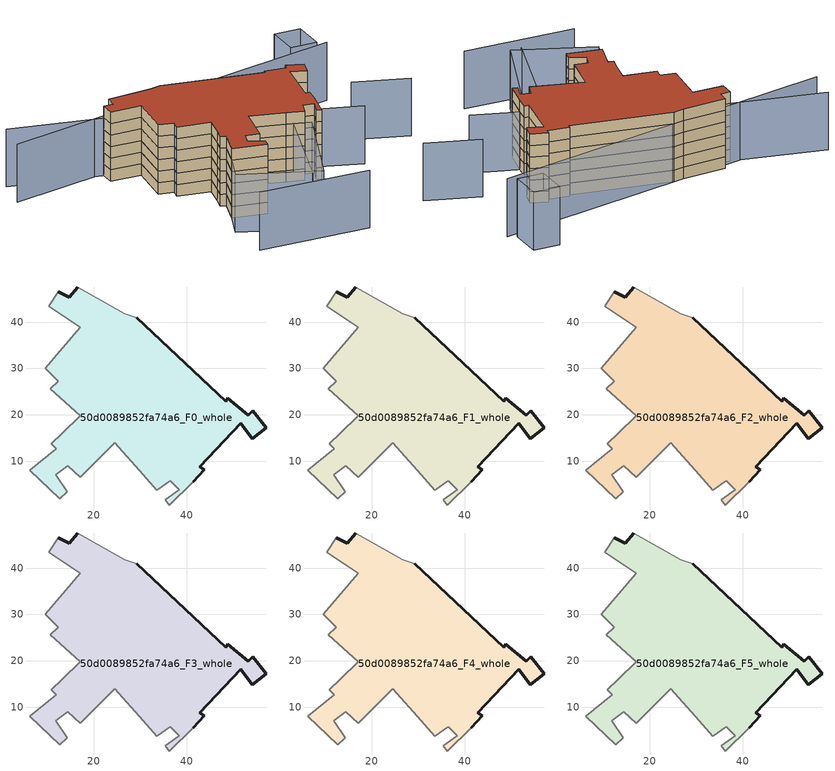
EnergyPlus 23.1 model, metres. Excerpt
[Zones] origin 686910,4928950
50d0089852fa74a6_F0_whole
 floor ground (EU_floor_Construction): 48.87,23.6 53.25,19.92 54.2,20.91 57.11,17.28 54.13,14.85 51.59,18.17 42.81,8.84 43.78,8.18 41.42,5.66 36.24,0.63 35.44,1.74 38.37,3.94 36.46,5.9 33.6,3.81 30.67,7.1 24.55,14.01 17.16,6.65 14.45,9.09 11.87,7.09 14.31,3.48 12.7,1.95 6.26,8.1 11.9,12.78 10.91,13.82 13.25,16.02 17.12,19.84 10.7,25.64 12.35,27.21 9.58,30.02 17.11,38.91 10.34,43.38 12.41,46.5 14.69,45.28 16.53,47.53 26.72,41.82 29.23,40.89 48.38,22.95 z0
 wall outside (EU_wall_Construction): 16.53,47.53 14.69,45.28 12.41,46.5 / 41.42,5.66 43.78,8.18 42.81,8.84 51.59,18.17 54.13,14.85 57.11,17.28 54.2,20.91 53.25,19.92 48.87,23.6 48.38,22.95 29.23,40.89 z0:3
 wall adiabatic (EU_wall_Construction): 29.23,40.89 26.72,41.82 16.53,47.53 / 12.41,46.5 10.34,43.38 17.11,38.91 9.58,30.02 12.35,27.21 10.7,25.64 17.12,19.84 13.25,16.02 10.91,13.82 11.9,12.78 6.26,8.1 12.7,1.95 14.31,3.48 11.87,7.09 14.45,9.09 17.16,6.65 24.55,14.01 30.67,7.1 33.6,3.81 36.46,5.9 38.37,3.94 35.44,1.74 36.24,0.63 41.42,5.66 z0:3
50d0089852fa74a6_F1_whole
 floor to 50d0089852fa74a6_F0_whole (EU_floor_Construction): 48.87,23.6 53.25,19.92 54.2,20.91 57.11,17.28 54.13,14.85 51.59,18.17 42.81,8.84 43.78,8.18 41.42,5.66 36.24,0.63 35.44,1.74 38.37,3.94 36.46,5.9 33.6,3.81 30.67,7.1 24.55,14.01 17.16,6.65 14.45,9.09 11.87,7.09 14.31,3.48 12.7,1.95 6.26,8.1 11.9,12.78 10.91,13.82 13.25,16.02 17.12,19.84 10.7,25.64 12.35,27.21 9.58,30.02 17.11,38.91 10.34,43.38 12.41,46.5 14.69,45.28 16.53,47.53 26.72,41.82 29.23,40.89 48.38,22.95 z3
 wall outside (EU_wall_Construction): 16.53,47.53 14.69,45.28 12.41,46.5 / 41.42,5.66 43.78,8.18 42.81,8.84 51.59,18.17 54.13,14.85 57.11,17.28 54.2,20.91 53.25,19.92 48.87,23.6 48.38,22.95 29.23,40.89 z3:6
 wall adiabatic (EU_wall_Construction): 29.23,40.89 26.72,41.82 16.53,47.53 / 12.41,46.5 10.34,43.38 17.11,38.91 9.58,30.02 12.35,27.21 10.7,25.64 17.12,19.84 13.25,16.02 10.91,13.82 11.9,12.78 6.26,8.1 12.7,1.95 14.31,3.48 11.87,7.09 14.45,9.09 17.16,6.65 24.55,14.01 30.67,7.1 33.6,3.81 36.46,5.9 38.37,3.94 35.44,1.74 36.24,0.63 41.42,5.66 z3:6
50d0089852fa74a6_F2_whole
 floor to 50d0089852fa74a6_F1_whole (EU_floor_Construction): 48.87,23.6 53.25,19.92 54.2,20.91 57.11,17.28 54.13,14.85 51.59,18.17 42.81,8.84 43.78,8.18 41.42,5.66 36.24,0.63 35.44,1.74 38.37,3.94 36.46,5.9 33.6,3.81 30.67,7.1 24.55,14.01 17.16,6.65 14.45,9.09 11.87,7.09 14.31,3.48 12.7,1.95 6.26,8.1 11.9,12.78 10.91,13.82 13.25,16.02 17.12,19.84 10.7,25.64 12.35,27.21 9.58,30.02 17.11,38.91 10.34,43.38 12.41,46.5 14.69,45.28 16.53,47.53 26.72,41.82 29.23,40.89 48.38,22.95 z6
 wall outside (EU_wall_Construction): 16.53,47.53 14.69,45.28 12.41,46.5 / 41.42,5.66 43.78,8.18 42.81,8.84 51.59,18.17 54.13,14.85 57.11,17.28 54.2,20.91 53.25,19.92 48.87,23.6 48.38,22.95 29.23,40.89 z6:9
 wall adiabatic (EU_wall_Construction): 29.23,40.89 26.72,41.82 16.53,47.53 / 12.41,46.5 10.34,43.38 17.11,38.91 9.58,30.02 12.35,27.21 10.7,25.64 17.12,19.84 13.25,16.02 10.91,13.82 11.9,12.78 6.26,8.1 12.7,1.95 14.31,3.48 11.87,7.09 14.45,9.09 17.16,6.65 24.55,14.01 30.67,7.1 33.6,3.81 36.46,5.9 38.37,3.94 35.44,1.74 36.24,0.63 41.42,5.66 z6:9
50d0089852fa74a6_F3_whole
 floor to 50d0089852fa74a6_F2_whole (EU_floor_Construction): 48.87,23.6 53.25,19.92 54.2,20.91 57.11,17.28 54.13,14.85 51.59,18.17 42.81,8.84 43.78,8.18 41.42,5.66 36.24,0.63 35.44,1.74 38.37,3.94 36.46,5.9 33.6,3.81 30.67,7.1 24.55,14.01 17.16,6.65 14.45,9.09 11.87,7.09 14.31,3.48 12.7,1.95 6.26,8.1 11.9,12.78 10.91,13.82 13.25,16.02 17.12,19.84 10.7,25.64 12.35,27.21 9.58,30.02 17.11,38.91 10.34,43.38 12.41,46.5 14.69,45.28 16.53,47.53 26.72,41.82 29.23,40.89 48.38,22.95 z9
 wall outside (EU_wall_Construction): 16.53,47.53 14.69,45.28 12.41,46.5 / 41.42,5.66 43.78,8.18 42.81,8.84 51.59,18.17 54.13,14.85 57.11,17.28 54.2,20.91 53.25,19.92 48.87,23.6 48.38,22.95 29.23,40.89 z9:12
 wall adiabatic (EU_wall_Construction): 29.23,40.89 26.72,41.82 16.53,47.53 / 12.41,46.5 10.34,43.38 17.11,38.91 9.58,30.02 12.35,27.21 10.7,25.64 17.12,19.84 13.25,16.02 10.91,13.82 11.9,12.78 6.26,8.1 12.7,1.95 14.31,3.48 11.87,7.09 14.45,9.09 17.16,6.65 24.55,14.01 30.67,7.1 33.6,3.81 36.46,5.9 38.37,3.94 35.44,1.74 36.24,0.63 41.42,5.66 z9:12
50d0089852fa74a6_F4_whole
 floor to 50d0089852fa74a6_F3_whole (EU_floor_Construction): 48.87,23.6 53.25,19.92 54.2,20.91 57.11,17.28 54.13,14.85 51.59,18.17 42.81,8.84 43.78,8.18 41.42,5.66 36.24,0.63 35.44,1.74 38.37,3.94 36.46,5.9 33.6,3.81 30.67,7.1 24.55,14.01 17.16,6.65 14.45,9.09 11.87,7.09 14.31,3.48 12.7,1.95 6.26,8.1 11.9,12.78 10.91,13.82 13.25,16.02 17.12,19.84 10.7,25.64 12.35,27.21 9.58,30.02 17.11,38.91 10.34,43.38 12.41,46.5 14.69,45.28 16.53,47.53 26.72,41.82 29.23,40.89 48.38,22.95 z12
 wall outside (EU_wall_Construction): 16.53,47.53 14.69,45.28 12.41,46.5 / 41.42,5.66 43.78,8.18 42.81,8.84 51.59,18.17 54.13,14.85 57.11,17.28 54.2,20.91 53.25,19.92 48.87,23.6 48.38,22.95 29.23,40.89 z12:15
 wall adiabatic (EU_wall_Construction): 29.23,40.89 26.72,41.82 16.53,47.53 / 12.41,46.5 10.34,43.38 17.11,38.91 9.58,30.02 12.35,27.21 10.7,25.64 17.12,19.84 13.25,16.02 10.91,13.82 11.9,12.78 6.26,8.1 12.7,1.95 14.31,3.48 11.87,7.09 14.45,9.09 17.16,6.65 24.55,14.01 30.67,7.1 33.6,3.81 36.46,5.9 38.37,3.94 35.44,1.74 36.24,0.63 41.42,5.66 z12:15
50d0089852fa74a6_F5_whole
 floor to 50d0089852fa74a6_F4_whole (EU_floor_Construction): 48.87,23.6 53.25,19.92 54.2,20.91 57.11,17.28 54.13,14.85 51.59,18.17 42.81,8.84 43.78,8.18 41.42,5.66 36.24,0.63 35.44,1.74 38.37,3.94 36.46,5.9 33.6,3.81 30.67,7.1 24.55,14.01 17.16,6.65 14.45,9.09 11.87,7.09 14.31,3.48 12.7,1.95 6.26,8.1 11.9,12.78 10.91,13.82 13.25,16.02 17.12,19.84 10.7,25.64 12.35,27.21 9.58,30.02 17.11,38.91 10.34,43.38 12.41,46.5 14.69,45.28 16.53,47.53 26.72,41.82 29.23,40.89 48.38,22.95 z15
 wall outside (EU_wall_Construction): 16.53,47.53 14.69,45.28 12.41,46.5 / 41.42,5.66 43.78,8.18 42.81,8.84 51.59,18.17 54.13,14.85 57.11,17.28 54.2,20.91 53.25,19.92 48.87,23.6 48.38,22.95 29.23,40.89 z15:18
 wall adiabatic (EU_wall_Construction): 29.23,40.89 26.72,41.82 16.53,47.53 / 12.41,46.5 10.34,43.38 17.11,38.91 9.58,30.02 12.35,27.21 10.7,25.64 17.12,19.84 13.25,16.02 10.91,13.82 11.9,12.78 6.26,8.1 12.7,1.95 14.31,3.48 11.87,7.09 14.45,9.09 17.16,6.65 24.55,14.01 30.67,7.1 33.6,3.81 36.46,5.9 38.37,3.94 35.44,1.74 36.24,0.63 41.42,5.66 z15:18
 roof outside (EU_roof_Construction): 54.13,14.85 57.11,17.28 54.2,20.91 53.25,19.92 48.87,23.6 48.38,22.95 29.23,40.89 26.72,41.82 16.53,47.53 14.69,45.28 12.41,46.5 10.34,43.38 17.11,38.91 9.58,30.02 12.35,27.21 10.7,25.64 17.12,19.84 13.25,16.02 10.91,13.82 11.9,12.78 6.26,8.1 12.7,1.95 14.31,3.48 11.87,7.09 14.45,9.09 17.16,6.65 24.55,14.01 30.67,7.1 33.6,3.81 36.46,5.9 38.37,3.94 35.44,1.74 36.24,0.63 41.42,5.66 43.78,8.18 42.81,8.84 51.59,18.17 z18
shading: -6.38,-6.84 17.55,-23.14 / 59.33,5.76 68.4,-5.35 / 9.26,-12.36 37.48,10.52 / 37.48,10.52 49.1,-3.81 / -4.63,63.46 29.01,29.98 / 29.01,29.98 6.75,7.61 / 76.33,22.15 -10.95,56.76 / 11.76,-13.83 -0.42,3.36 / -0.42,3.36 22.43,19.57 / 22.43,19.57 34.62,2.37 / 34.62,2.37 11.76,-13.83 / 79.92,31.5 75.17,24.25 / 75.17,24.25 69.42,28.01 / 69.42,28.01 74.17,35.27 / 74.17,35.27 79.92,31.5 z0:15
[Building]
EU S2 Campaign: North Axis=0; Terrain=City; Solar Distribution=FullExterior
[Site:Location]
Bologna: Latitude=44.5; Longitude=11.25; Time Zone=1; Elevation=37
[SizingPeriod:WeatherFileDays]
AnnualSizingPeriod: Begin Month=1; Begin Day of Month=1; End Month=12; End Day of Month=31; Day of Week for Start Day=Monday; Use Weather File Daylight Saving Period=No; Use Weather File Rain and Snow Indicators=No
[MATERIAL]
EU_InternalMass_Material: Roughness=MediumRough; Thickness=0.1; Conductivity=1; Density=1800; Specific Heat=900; Thermal Absorptance=0.9; Solar Absorptance=0.7; Visible Absorptance=0.7
[MATERIAL:NOMASS] Roughness=MediumRough; Thermal Absorptance=0.9; Solar Absorptance=0.7; Visible Absorptance=0.7
Name | Thermal Resistance
EU_wall_NoMass | 0.905828
EU_roof_NoMass | 0.37593
EU_floor_NoMass | 0.67114
[CONSTRUCTION]
EU_wall_Construction: EU_wall_NoMass
EU_roof_Construction: EU_roof_NoMass
EU_floor_Construction: EU_floor_NoMass
EU_InternalMass_Construction: EU_InternalMass_Material
[ZONE] Type=1; Multiplier=1; Ceiling Height=autocalculate; Volume=3338.18; Floor Area=autocalculate; Part of Total Floor Area=Yes
50d0089852fa74a6_F0_whole; 50d0089852fa74a6_F1_whole; 50d0089852fa74a6_F2_whole; 50d0089852fa74a6_F3_whole; 50d0089852fa74a6_F4_whole; 50d0089852fa74a6_F5_whole
[INTERNALMASS] Construction=EU_InternalMass_Construction; Surface Area=873.455
Name | Zone or ZoneList
50d0089852fa74a6_F0_whole_EU_InternalMass | 50d0089852fa74a6_F0_whole
50d0089852fa74a6_F1_whole_EU_InternalMass | 50d0089852fa74a6_F1_whole
50d0089852fa74a6_F2_whole_EU_InternalMass | 50d0089852fa74a6_F2_whole
50d0089852fa74a6_F3_whole_EU_InternalMass | 50d0089852fa74a6_F3_whole
50d0089852fa74a6_F4_whole_EU_InternalMass | 50d0089852fa74a6_F4_whole
50d0089852fa74a6_F5_whole_EU_InternalMass | 50d0089852fa74a6_F5_whole
[OTHEREQUIPMENT] Fuel Type=Electricity; Design Level Calculation Method=Watts/Area; Power per Zone Floor Area=1; Fraction Latent=0; Fraction Radiant=0; Fraction Lost=0; Carbon Dioxide Generation Rate=0; EndUse Subcategory=EU_Step8_InternalGains
Name | Zone or ZoneList or Space or SpaceList | Schedule
EU_Step8_InternalGain_50d0089852fa74a6_F0_whole_f000 | 50d0089852fa74a6_F0_whole | EU_Step8_GainSchedule_50d0089852fa74a6_F0_whole_f000
EU_Step8_InternalGain_50d0089852fa74a6_F1_whole_f000 | 50d0089852fa74a6_F1_whole | EU_Step8_GainSchedule_50d0089852fa74a6_F1_whole_f000
EU_Step8_InternalGain_50d0089852fa74a6_F2_whole_f000 | 50d0089852fa74a6_F2_whole | EU_Step8_GainSchedule_50d0089852fa74a6_F2_whole_f000
EU_Step8_InternalGain_50d0089852fa74a6_F3_whole_f000 | 50d0089852fa74a6_F3_whole | EU_Step8_GainSchedule_50d0089852fa74a6_F3_whole_f000
EU_Step8_InternalGain_50d0089852fa74a6_F4_whole_f000 | 50d0089852fa74a6_F4_whole | EU_Step8_GainSchedule_50d0089852fa74a6_F4_whole_f000
EU_Step8_InternalGain_50d0089852fa74a6_F5_whole_f000 | 50d0089852fa74a6_F5_whole | EU_Step8_GainSchedule_50d0089852fa74a6_F5_whole_f000
[ZONEVENTILATION:DESIGNFLOWRATE] Schedule=EU_AlwaysOn; Design Flow Rate Calculation Method=AirChanges/Hour; Air Changes per Hour=0.73129; Ventilation Type=Natural; Fan Pressure Rise=0; Fan Total Efficiency=1; Constant Term Coefficient=1; Temperature Term Coefficient=0; Velocity Term Coefficient=0; Velocity Squared Term Coefficient=0; Minimum Indoor Temperature=-100; Maximum Indoor Temperature=100; Delta Temperature=-100; Minimum Outdoor Temperature=-100; Maximum Outdoor Temperature=100; Maximum Wind Speed=40
Name | Zone or ZoneList or Space or SpaceList
EU_ConstantAir_50d0089852fa74a6_F0_whole | 50d0089852fa74a6_F0_whole
EU_ConstantAir_50d0089852fa74a6_F1_whole | 50d0089852fa74a6_F1_whole
EU_ConstantAir_50d0089852fa74a6_F2_whole | 50d0089852fa74a6_F2_whole
EU_ConstantAir_50d0089852fa74a6_F3_whole | 50d0089852fa74a6_F3_whole
EU_ConstantAir_50d0089852fa74a6_F4_whole | 50d0089852fa74a6_F4_whole
EU_ConstantAir_50d0089852fa74a6_F5_whole | 50d0089852fa74a6_F5_whole
[HVACTEMPLATE:THERMOSTAT] Constant Heating Setpoint=20; Constant Cooling Setpoint=50
EU_HeatOnly_50d0089852fa74a6_F0_whole; EU_HeatOnly_50d0089852fa74a6_F1_whole; EU_HeatOnly_50d0089852fa74a6_F2_whole; EU_HeatOnly_50d0089852fa74a6_F3_whole; EU_HeatOnly_50d0089852fa74a6_F4_whole; EU_HeatOnly_50d0089852fa74a6_F5_whole
[HVACTEMPLATE:ZONE:IDEALLOADSAIRSYSTEM] System Availability Schedule=EU_AlwaysOn; Maximum Heating Supply Air Temperature=50; Minimum Cooling Supply Air Temperature=13; Maximum Heating Supply Air Humidity Ratio=0.0156; Minimum Cooling Supply Air Humidity Ratio=0.0077; Heating Limit=NoLimit; Cooling Limit=NoLimit; Heating Availability Schedule=EU_AlwaysOn; Cooling Availability Schedule=EU_CoolingOff; Dehumidification Control Type=ConstantSensibleHeatRatio; Cooling Sensible Heat Ratio=0.7; Dehumidification Setpoint=60; Humidification Control Type=None; Humidification Setpoint=30; Outdoor Air Method=None; Outdoor Air Flow Rate per Person=0.00944; Outdoor Air Flow Rate per Zone Floor Area=0; Outdoor Air Flow Rate per Zone=0; Demand Controlled Ventilation Type=None; Outdoor Air Economizer Type=NoEconomizer; Heat Recovery Type=None; Sensible Heat Recovery Effectiveness=0.7; Latent Heat Recovery Effectiveness=0.65
Name | Template Thermostat
50d0089852fa74a6_F0_whole | EU_HeatOnly_50d0089852fa74a6_F0_whole
50d0089852fa74a6_F1_whole | EU_HeatOnly_50d0089852fa74a6_F1_whole
50d0089852fa74a6_F2_whole | EU_HeatOnly_50d0089852fa74a6_F2_whole
50d0089852fa74a6_F3_whole | EU_HeatOnly_50d0089852fa74a6_F3_whole
50d0089852fa74a6_F4_whole | EU_HeatOnly_50d0089852fa74a6_F4_whole
50d0089852fa74a6_F5_whole | EU_HeatOnly_50d0089852fa74a6_F5_whole
[SIZING:ZONE] Zone Cooling Design Supply Air Temperature Input Method=SupplyAirTemperature; Zone Cooling Design Supply Air Temperature=13; Zone Heating Design Supply Air Temperature Input Method=SupplyAirTemperature; Zone Heating Design Supply Air Temperature=50; Zone Cooling Design Supply Air Humidity Ratio=0.008; Zone Heating Design Supply Air Humidity Ratio=0.008; Cooling Design Air Flow Method=DesignDay; Cooling Design Air Flow Rate=0; Cooling Minimum Air Flow per Zone Floor Area=0.000762; Cooling Minimum Air Flow=0; Cooling Minimum Air Flow Fraction=0.2; Heating Design Air Flow Method=DesignDay; Heating Design Air Flow Rate=0; Heating Maximum Air Flow per Zone Floor Area=0.002032; Heating Maximum Air Flow=0.141576; Heating Maximum Air Flow Fraction=0.3; Account for Dedicated Outdoor Air System=No; Dedicated Outdoor Air System Control Strategy=NeutralSupplyAir; Dedicated Outdoor Air Low Setpoint Temperature for Design=autosize; Dedicated Outdoor Air High Setpoint Temperature for Design=autosize; Zone Load Sizing Method=Sensible Load Only No Latent Load; Zone Latent Cooling Design Supply Air Humidity Ratio Input Method=HumidityRatioDifference; Zone Cooling Design Supply Air Humidity Ratio Difference=0.005; Zone Latent Heating Design Supply Air Humidity Ratio Input Method=HumidityRatioDifference; Zone Humidification Design Supply Air Humidity Ratio Difference=0.005
50d0089852fa74a6_F0_whole; 50d0089852fa74a6_F1_whole; 50d0089852fa74a6_F2_whole; 50d0089852fa74a6_F3_whole; 50d0089852fa74a6_F4_whole; 50d0089852fa74a6_F5_whole
[SCHEDULE:CONSTANT]
Name | Hourly Value
EU_AlwaysOn | 1
EU_CoolingOff | 0
[SCHEDULE:FILE] Column Number=1; Rows to Skip at Top=0; Number of Hours of Data=8760; Column Separator=Comma; Interpolate to Timestep=No; Minutes per Item=60; Adjust Schedule for Daylight Savings=Yes
Name | File
EU_Step8_GainSchedule_50d0089852fa74a6_F0_whole_f000 | ../../schedules/50d0089852fa74a6/50d0089852fa74a6_F0_whole_f000_gain.csv
EU_Step8_GainSchedule_50d0089852fa74a6_F1_whole_f000 | ../../schedules/50d0089852fa74a6/50d0089852fa74a6_F1_whole_f000_gain.csv
EU_Step8_GainSchedule_50d0089852fa74a6_F2_whole_f000 | ../../schedules/50d0089852fa74a6/50d0089852fa74a6_F2_whole_f000_gain.csv
EU_Step8_GainSchedule_50d0089852fa74a6_F3_whole_f000 | ../../schedules/50d0089852fa74a6/50d0089852fa74a6_F3_whole_f000_gain.csv
EU_Step8_GainSchedule_50d0089852fa74a6_F4_whole_f000 | ../../schedules/50d0089852fa74a6/50d0089852fa74a6_F4_whole_f000_gain.csv
EU_Step8_GainSchedule_50d0089852fa74a6_F5_whole_f000 | ../../schedules/50d0089852fa74a6/50d0089852fa74a6_F5_whole_f000_gain.csv
